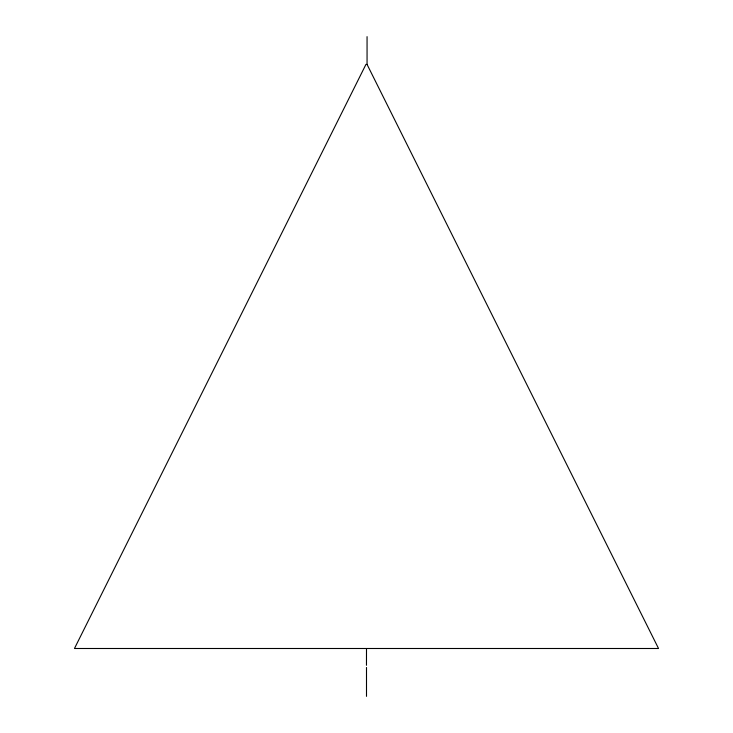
<?xml version="1.0" encoding="UTF-8"?>
<svg xmlns="http://www.w3.org/2000/svg" width="733" height="733" viewBox="0 0 733 733"><rect width="100%" height="100%" fill="white"/><g stroke="black" fill="none" stroke-linecap="round" stroke-linejoin="round"><path stroke-width="1.1" d="M366.473 665.298L366.5 648.641M367.059 64.422L365.941 64.422L74.464 648.494L658.536 648.494L367.059 64.422L367.059 36.65M366.5 667.497L366.5 696.35"/></g></svg>
